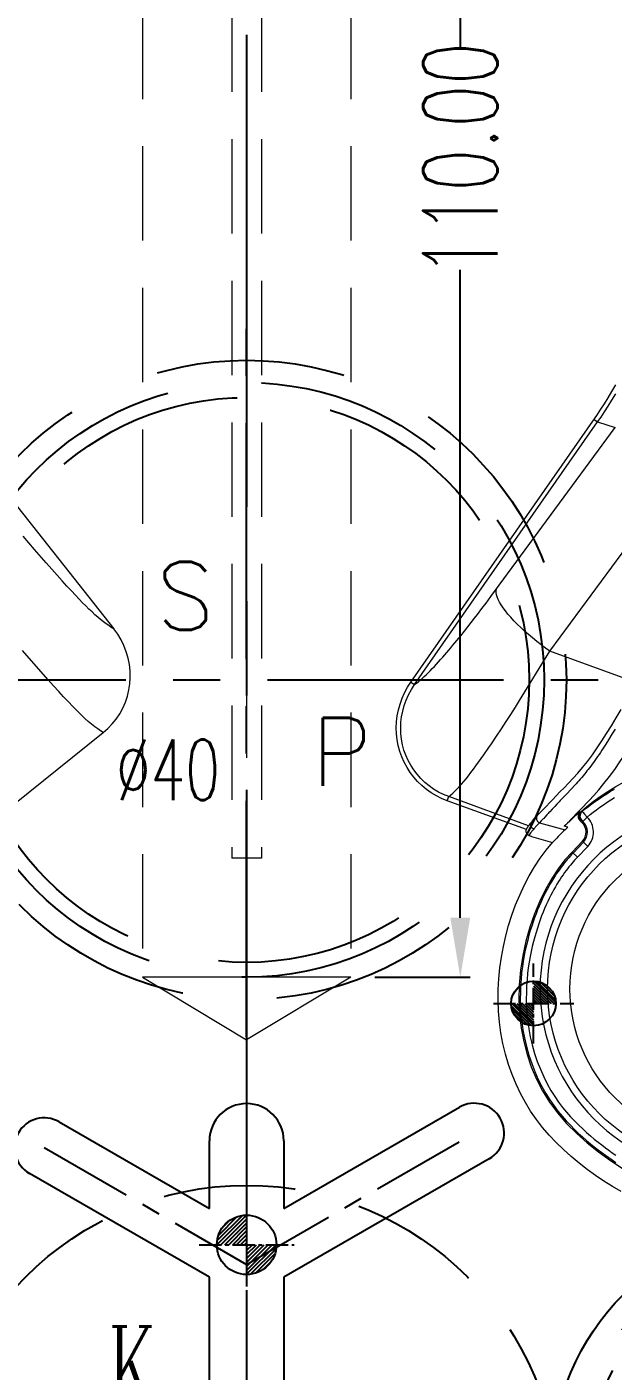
# Model space of a CAD drawing. Header units: inches. Extents: x 160917 to 162189, y -51061 to -50161.
# Drawn here: x 161531.7 to 161571.1, y -50403.7 to -50313.3 of the extents above; entities that cross this region are included whole.
import ezdxf

# ---------------------------------------------------------------- set-up
doc = ezdxf.new("R2010")
doc.units = ezdxf.units.IN
doc.header["$LTSCALE"] = 2
doc.header["$MEASUREMENT"] = 0
doc.header["$PDMODE"] = 3
doc.header["$PDSIZE"] = 0.3125
for name, pattern in [('CENTER', [50.8, 31.75, -6.35, 6.35, -6.35]), ('CENTER2', [1.125, 0.75, -0.125, 0.125, -0.125]), ('HIDDEN', [9.525, 6.35, -3.175])]:
    doc.linetypes.add(name, pattern=pattern)
doc.layers.get('0').update_dxf_attribs({"linetype": 'CONTINUOUS'})
doc.layers.get('Defpoints').update_dxf_attribs({"linetype": 'CONTINUOUS'})
for name, color, linetype, lineweight in [('dim', 3, 'CONTINUOUS', 15), ('PRODUCT', 1, 'CONTINUOUS', 15), ('WR', 122, 'HIDDEN', 18), ('截面', 191, 'CONTINUOUS', 15), ('枕位', 75, 'CONTINUOUS', 15)]:
    doc.layers.add(name, color=color, linetype=linetype, lineweight=lineweight)
for name, color, linetype in [('PIN', 4, 'CONTINUOUS'), ('Ru', 8, 'CONTINUOUS'), ('SP', 3, 'CONTINUOUS'), ('y-cut', 7, 'CONTINUOUS')]:
    doc.layers.add(name, color=color, linetype=linetype)
doc.styles.add('ROMANC', font='romanc', dxfattribs={"width": 0.6, "height": 1})
doc.styles.get("Standard").update_dxf_attribs({"font": 'txt.shx', "width": 0.67})
doc.dimstyles.new('2.00', dxfattribs={"dimtxt": 5, "dimasz": 4, "dimexe": 0.666, "dimexo": 0.626, "dimgap": 1, "dimtad": 0, "dimzin": 0, "dimdsep": 46, "dimtxsty": 'Standard', "dimcen": 0.09, "dimclrd": 3, "dimclre": 3, "dimclrt": 7, "dimazin": 0, "dimtfac": 1, "dimtofl": 0, "dimtmove": 0, "dimatfit": 0, "dimfxl": 0, "dimtolj": 1, "dimtzin": 0, "dimarcsym": 0})

# ---------------------------------------------------------------- blocks, each defined once
blk = doc.blocks.new('20160823.165622')
at = {"layer": '截面', "linetype": 'Continuous', "ltscale": 0.3}
h = blk.add_hatch(dxfattribs=at)
h.set_pattern_fill('ANSI31', color=256, scale=15, style=0)
h.set_pattern_definition([(45, (-3383.3948, 1002.8706), (-1.3258252, 1.3258252), [])])
h.paths.add_polyline_path([(-73.824, 61.266, 1), (-92.824, 61.266, 1)])
h.paths.add_polyline_path([(-22.197, 84.62, 0.373533), (-22.044, 83.982), (-17.561, 80.78), (-17.398, 80.674), (-17.228, 80.584), (-17.053, 80.509), (-16.871, 80.45), (-16.682, 80.406), (-16.492, 80.379), (-16.3, 80.369), (-16.106, 80.375), (-15.915, 80.399), (-15.727, 80.439), (-15.542, 80.495), (-15.363, 80.567), (-15.192, 80.655), (-15.028, 80.757), (-14.874, 80.873), (-14.732, 81.001), (-14.601, 81.141), (-14.481, 81.295), (-6.885, 91.928), (-6.779, 92.091), (-6.689, 92.26), (-6.615, 92.435), (-6.555, 92.618), (-6.511, 92.807), (-6.484, 92.997), (-6.474, 93.19), (-6.481, 93.384), (-6.504, 93.575), (-6.545, 93.764), (-6.602, 93.95), (-6.674, 94.128), (-6.761, 94.3), (-6.864, 94.465), (-6.98, 94.619), (-7.108, 94.761), (-7.249, 94.893), (-7.403, 95.013), (-12.093, 98.364, 0.382846), (-12.756, 98.29), (-13.983, 96.876), (-15.164, 95.437), (-16.3, 93.973), (-17.39, 92.485), (-18.435, 90.971), (-19.438, 89.428), (-20.4, 87.855), (-21.32, 86.252)])
h.paths.add_polyline_path([(-3.987, 77.836), (-3.979, 77.644), (-3.954, 77.453), (-3.912, 77.264), (-3.854, 77.08), (-3.78, 76.902), (-3.691, 76.73), (-3.588, 76.568), (-3.471, 76.416), (-3.34, 76.274), (-3.199, 76.144), (-3.048, 76.028), (-2.886, 75.925), (-2.714, 75.835), (2.724, 73.299, 0.401701), (3.379, 73.522), (4.215, 75.163), (5.025, 76.816), (5.808, 78.481), (6.564, 80.157), (7.293, 81.844), (7.996, 83.545), (8.673, 85.26), (9.324, 86.988), (9.949, 88.728, 0.385263), (9.688, 89.347), (4.684, 91.68), (4.503, 91.755), (4.32, 91.812), (4.133, 91.854), (3.942, 91.879), (3.748, 91.888), (3.555, 91.879), (3.363, 91.854), (3.173, 91.812), (2.989, 91.754), (2.811, 91.68), (2.638, 91.59), (2.476, 91.487), (2.323, 91.369), (2.18, 91.238), (2.051, 91.097), (1.935, 90.946), (1.832, 90.784), (1.742, 90.612), (-3.779, 78.772), (-3.854, 78.591), (-3.912, 78.408), (-3.953, 78.221), (-3.978, 78.03)])
h.paths.add_polyline_path([(-5.724, 139.049), (-5.562, 128.95), (-5.55, 128.785), (-5.523, 128.627), (-5.479, 128.473), (-5.418, 128.324), (-5.342, 128.179), (-5.252, 128.045), (-5.148, 127.921), (-5.031, 127.808), (-4.904, 127.708), (-4.767, 127.622), (-4.62, 127.551), (-4.469, 127.495), (-4.314, 127.456), (-4.155, 127.434), (-3.99, 127.427), (9.395, 127.642), (9.56, 127.653), (9.718, 127.681), (9.872, 127.725), (10.021, 127.785), (10.166, 127.862), (10.3, 127.951), (10.424, 128.055), (10.537, 128.173), (10.637, 128.3), (10.723, 128.437), (10.794, 128.583), (10.85, 128.735), (10.889, 128.89), (10.911, 129.049), (10.918, 129.214), (10.76, 139.065, 0.409527), (10.26, 139.557), (-5.224, 139.557, 0.418916)])
h.paths.add_polyline_path([(-93.609, 92.793), (-93.598, 92.6), (-93.571, 92.41), (-93.527, 92.221), (-93.467, 92.038), (-93.392, 91.862), (-93.302, 91.692), (-93.196, 91.529), (-87.589, 83.68), (-87.469, 83.527), (-87.339, 83.387), (-87.197, 83.26), (-87.043, 83.144), (-86.879, 83.041), (-86.707, 82.954), (-86.528, 82.882), (-86.342, 82.825), (-86.153, 82.785), (-85.961, 82.761), (-85.766, 82.755), (-85.573, 82.765), (-85.382, 82.792), (-85.193, 82.836), (-85.01, 82.896), (-84.834, 82.971), (-84.665, 83.061), (-84.501, 83.167), (-81.445, 85.35, 0.414214), (-81.213, 86.745), (-88.229, 96.567, 0.414214), (-89.624, 96.799), (-92.686, 94.612), (-92.838, 94.492), (-92.978, 94.362), (-93.105, 94.22), (-93.221, 94.067), (-93.323, 93.903), (-93.411, 93.732), (-93.482, 93.553), (-93.539, 93.367), (-93.579, 93.179), (-93.602, 92.987)])
h.paths.add_polyline_path([(-111.785, 86.571), (-107.088, 75.443, 0.425093), (-105.745, 74.926), (-102.029, 76.658), (-101.856, 76.748), (-101.694, 76.852), (-101.543, 76.968), (-101.401, 77.098), (-101.269, 77.241), (-101.151, 77.394), (-101.048, 77.557), (-100.958, 77.729), (-100.883, 77.908), (-100.825, 78.092), (-100.783, 78.282), (-100.758, 78.473), (-100.75, 78.666), (-100.758, 78.859), (-100.783, 79.05), (-100.825, 79.235), (-100.882, 79.418), (-100.956, 79.597), (-105.034, 88.343), (-105.124, 88.515), (-105.227, 88.677), (-105.343, 88.829), (-105.473, 88.97), (-105.616, 89.102), (-105.769, 89.219), (-105.931, 89.323), (-106.103, 89.412), (-106.281, 89.486), (-106.465, 89.544), (-106.654, 89.586), (-106.845, 89.611), (-107.037, 89.62), (-107.231, 89.611), (-107.421, 89.586), (-107.607, 89.545), (-107.789, 89.487), (-107.969, 89.413), (-111.286, 87.866, 0.403417)])
h.paths.add_polyline_path([(6.029, 102.701), (6.04, 102.519), (6.066, 102.34), (6.108, 102.163), (6.164, 101.988), (6.233, 101.819), (6.317, 101.657), (6.414, 101.501), (6.524, 101.355), (6.645, 101.218), (6.777, 101.091), (6.919, 100.976), (7.07, 100.873), (7.229, 100.783), (7.395, 100.706), (7.565, 100.644), (7.74, 100.596), (7.921, 100.561), (12.733, 99.863, 0.404229), (13.297, 100.269), (13.602, 102.074), (13.869, 103.881), (14.097, 105.692), (14.286, 107.505), (14.436, 109.321), (14.547, 111.142), (14.62, 112.97), (14.653, 114.804), (14.648, 116.644, 0.410269), (14.148, 117.137), (8.99, 117.137), (8.803, 117.129), (8.62, 117.106), (8.441, 117.068), (8.264, 117.014), (8.091, 116.945), (7.925, 116.863), (7.767, 116.767), (7.616, 116.658), (7.476, 116.537), (7.347, 116.404), (7.228, 116.261), (7.122, 116.109), (7.03, 115.948), (6.951, 115.78), (6.887, 115.606), (6.838, 115.43), (6.803, 115.248), (6.784, 115.062), (6.032, 102.885)])
h.paths.add_polyline_path([(-9.989, 114.513), (-9.984, 112.88), (-9.966, 111.248), (-9.933, 109.616), (-9.886, 107.984), (-9.826, 106.353), (-9.751, 104.722), (-9.663, 103.091, 0.356031), (-9.235, 102.625), (-4.838, 101.987), (-4.633, 101.967), (-4.431, 101.966), (-4.231, 101.983), (-4.032, 102.018), (-3.835, 102.073), (-3.646, 102.144), (-3.464, 102.233), (-3.289, 102.339), (-3.126, 102.459), (-2.975, 102.594), (-2.835, 102.744), (-2.711, 102.904), (-2.603, 103.075), (-2.509, 103.256), (-2.434, 103.444), (-2.376, 103.636), (-2.336, 103.834), (-2.313, 104.038), (-1.58, 115.926), (-1.577, 116.128), (-1.592, 116.327), (-1.625, 116.522), (-1.675, 116.716), (-1.743, 116.905), (-1.828, 117.086), (-1.929, 117.259), (-2.046, 117.424), (-2.176, 117.576), (-2.32, 117.715), (-2.477, 117.842), (-2.643, 117.954), (-2.819, 118.049), (-3.004, 118.129), (-3.194, 118.191), (-3.387, 118.236), (-3.584, 118.263), (-3.787, 118.273), (-9.457, 118.273, 0.408821), (-9.957, 117.782), (-9.98, 116.147)])
h.paths.add_polyline_path([(-117.289, 114.429), (-117.278, 113.089), (-117.245, 111.75), (-117.188, 110.413), (-117.108, 109.078), (-117.005, 107.746), (-116.879, 106.413), (-116.73, 105.082), (-116.557, 103.75), (-116.36, 102.42, 0.411006), (-115.229, 101.585), (-112.19, 102.026), (-112.009, 102.06), (-111.833, 102.108), (-111.663, 102.171), (-111.498, 102.247), (-111.338, 102.338), (-111.187, 102.441), (-111.045, 102.556), (-110.912, 102.683), (-110.791, 102.82), (-110.682, 102.967), (-110.585, 103.122), (-110.501, 103.285), (-110.431, 103.453), (-110.375, 103.628), (-110.334, 103.806), (-110.308, 103.984), (-110.297, 104.166), (-110.3, 104.35), (-110.855, 113.353), (-110.875, 113.54), (-110.91, 113.721), (-110.959, 113.898), (-111.023, 114.071), (-111.102, 114.24), (-111.194, 114.4), (-111.3, 114.552), (-111.418, 114.696), (-111.548, 114.828), (-111.688, 114.949), (-111.839, 115.059), (-111.997, 115.155), (-112.162, 115.237), (-112.335, 115.306), (-112.512, 115.359), (-112.691, 115.397), (-112.874, 115.42), (-113.061, 115.428), (-116.289, 115.428, 0.41394)])
h.paths.add_polyline_path([(-99.071, 114.42), (-99.068, 114.217), (-98.561, 105.996), (-98.539, 105.794), (-98.5, 105.598), (-98.443, 105.408), (-98.369, 105.222), (-98.277, 105.042), (-98.171, 104.872), (-98.049, 104.712), (-97.911, 104.563), (-97.762, 104.428), (-97.601, 104.307), (-97.429, 104.2), (-97.249, 104.11), (-97.061, 104.038), (-96.867, 103.982), (-96.67, 103.944), (-96.472, 103.924), (-96.272, 103.923), (-96.07, 103.939), (-93.042, 104.307, 0.379232), (-92.163, 105.3), (-92.163, 115.564, 0.414214), (-93.163, 116.564), (-96.863, 116.564), (-97.065, 116.555), (-97.262, 116.528), (-97.455, 116.483), (-97.644, 116.421), (-97.829, 116.341), (-98.005, 116.246), (-98.172, 116.134), (-98.329, 116.007), (-98.473, 115.868), (-98.603, 115.716), (-98.72, 115.551), (-98.821, 115.378), (-98.905, 115.196), (-98.974, 115.007), (-99.024, 114.813), (-99.057, 114.618)])
blk = doc.blocks.new('20160825.182511')
at = {"color": 8, "linetype": 'HIDDEN'}
blk.add_circle((0, 0), 16.5, dxfattribs=at)
at = {"layer": 'SP', "linetype": 'CENTER', "ltscale": 0.25}
for p, q in [((0, -19), (0, 19)), ((-19, 0), (19, 0))]:
    blk.add_line(p, q, dxfattribs=at)
at = {"layer": 'SP', "linetype": 'HIDDEN'}
for radius in [15, 14]:
    blk.add_circle((0, 0), radius, dxfattribs=at)
at = {"layer": 'dim', "insert": (-5.368, -4.84), "char_height": 3.2506, "attachment_point": 5}
blk.add_mtext('Ø30', dxfattribs=at)
at = {"layer": 'SP'}
for s, p in [('S', (-4.865, 2.687)), ('P', (3.467, -5.699))]:
    blk.add_text(s, height=3.665, dxfattribs=at).set_placement(p)
blk = doc.blocks.new('20151030.171830')
at = {"color": 8, "linetype": 'HIDDEN'}
blk.add_circle((0, 0), 21.5, dxfattribs=at)
at = {"layer": 'SP', "linetype": 'CENTER', "ltscale": 0.25}
for p, q in [((0, -24), (0, 24)), ((-24, 0), (24, 0))]:
    blk.add_line(p, q, dxfattribs=at)
at = {"layer": 'SP', "linetype": 'HIDDEN'}
for radius in [20, 19]:
    blk.add_circle((0, 0), radius, dxfattribs=at)
at = {"layer": 'dim', "insert": (-5.289, -6.05), "char_height": 4.0633, "attachment_point": 5}
blk.add_mtext('Ø40', dxfattribs=at)
at = {"layer": 'SP'}
for s, p in [('S', (-6.081, 3.359)), ('P', (4.334, -7.124))]:
    blk.add_text(s, height=4.582, dxfattribs=at).set_placement(p)
blk = doc.blocks.new('*D37213')
at = {"layer": 'Defpoints', "color": 0}
for p in [(161555.428, -50267.211), (161560.793, -50267.211), (161554.428, -50377.211)]:
    blk.add_point(p, dxfattribs=at)
at = {"layer": 'dim', "color": 3, "linetype": 'ByBlock', "lineweight": -2}
for p, q in [((161556.054, -50267.211), (161561.459, -50267.211)), ((161560.793, -50271.211), (161560.793, -50314.79)), ((161560.793, -50373.211), (161560.793, -50329.632)), ((161555.054, -50377.211), (161561.459, -50377.211))]:
    blk.add_line(p, q, dxfattribs=at)
at = {"layer": 'dim', "color": 3, "linetype": 'ByBlock'}
for points in [[(161561.46, -50271.211), (161560.127, -50271.211), (161560.793, -50267.211)], [(161560.127, -50373.211), (161561.46, -50373.211), (161560.793, -50377.211)]]:
    blk.add_solid(points, dxfattribs=at)
at = {"layer": 'dim', "color": 7, "linetype": 'ByBlock', "insert": (161560.793, -50322.211), "char_height": 5, "attachment_point": 5, "rotation": 90}
blk.add_mtext('\\A1;110.00', dxfattribs=at)

msp = doc.modelspace()

# ---------------------------------------------------------------- hatches: boundary and pattern name
at = {"layer": 'PIN', "linetype": 'Continuous'}
h = msp.add_hatch(dxfattribs=at)
h.set_pattern_fill('ANSI31', color=3, angle=90, style=0)
h.set_pattern_definition([(135, (161770.99879, -50393.21567), (-0.08838835, -0.08838835), [])])
h.paths.add_polyline_path([(161565.717, -50378.976), (161564.217, -50378.976, 0.414214), (161565.717, -50380.476)])
h.paths.add_polyline_path([(161565.717, -50377.476), (161565.717, -50378.976), (161567.217, -50378.976, 0.414214)])
h = msp.add_hatch(dxfattribs=at)
h.set_pattern_fill('ANSI31', color=153, scale=1.5, angle=270, style=0)
h.set_pattern_definition([(225, (161751.71027, -50380.97148), (-0.13258252, 0.13258252), [])])
h.paths.add_polyline_path([(161546.428, -50395.211), (161544.428, -50395.211, -0.414214), (161546.428, -50393.211)])
h.paths.add_polyline_path([(161546.428, -50397.211), (161546.428, -50395.211), (161548.428, -50395.211, -0.414214)])

# ---------------------------------------------------------------- linework, layer by layer
at = {"linetype": 'CENTER', "ltscale": 0.5}
msp.add_line((161546.428, -50212.211), (161546.428, -50612.211), dxfattribs=at)
at = {"color": 8, "linetype": 'HIDDEN', "ltscale": 0.7}
msp.add_circle((161546.428, -50412.211), 21, dxfattribs=at)
at = {"layer": 'PIN', "color": 3, "linetype": 'CENTER2'}
for p, q in [((161565.717, -50381.676), (161565.717, -50376.276)), ((161563.017, -50378.976), (161568.417, -50378.976))]:
    msp.add_line(p, q, dxfattribs=at)
at = {"layer": 'PIN', "color": 153, "linetype": 'CENTER2'}
for p, q in [((161546.428, -50392.011), (161546.428, -50398.411)), ((161543.228, -50395.211), (161549.628, -50395.211))]:
    msp.add_line(p, q, dxfattribs=at)
at = {"layer": 'PIN', "color": 3, "linetype": 'Continuous'}
msp.add_circle((161565.717, -50378.976), 1.5, dxfattribs=at)
at = {"layer": 'PIN', "color": 153, "linetype": 'Continuous'}
msp.add_circle((161546.428, -50395.211), 2, dxfattribs=at)
at = {"layer": 'PRODUCT', "linetype": 'ByBlock'}
for p, q in [((161570.755, -50361.248), (161570.582, -50361.522)), ((161570.994, -50360.864), (161570.755, -50361.248)), ((161571.208, -50360.517), (161570.994, -50360.864)), ((161567.006, -50365.256), (161567.497, -50364.74)), ((161567.994, -50364.829), (161567.802, -50365.031)), ((161568.187, -50364.623), (161567.994, -50364.829)), ((161568.576, -50364.203), (161568.187, -50364.623)), ((161566.392, -50365.902), (161566.58, -50365.699)), ((161566.58, -50365.699), (161566.784, -50365.483)), ((161566.784, -50365.483), (161567.006, -50365.256)), ((161567.092, -50365.783), (161566.975, -50365.906)), ((161567.153, -50365.716), (161567.092, -50365.783)), ((161567.286, -50365.573), (161567.153, -50365.716)), ((161567.802, -50365.031), (161567.52, -50365.323)), ((161565.618, -50366.731), (161565.651, -50366.691)), ((161565.651, -50366.691), (161565.771, -50366.553)), ((161565.771, -50366.553), (161565.906, -50366.409)), ((161565.906, -50366.409), (161566.218, -50366.087)), ((161566.241, -50366.694), (161566.125, -50366.814)), ((161566.218, -50366.087), (161566.392, -50365.902)), ((161566.299, -50366.633), (161566.241, -50366.694)), ((161566.364, -50366.564), (161566.299, -50366.633)), ((161566.611, -50366.293), (161566.479, -50366.439)), ((161568.484, -50366.407), (161568.245, -50366.624)), ((161568.838, -50366.671), (161568.973, -50366.8)), ((161568.937, -50366.664), (161568.963, -50366.659)), ((161568.965, -50366.063), (161568.986, -50366.058)), ((161568.973, -50366.8), (161569.041, -50366.729)), ((161569.014, -50366.088), (161569.058, -50366.138)), ((161569.058, -50366.138), (161569.155, -50366.249)), ((161569.317, -50366.436), (161569.06, -50366.708)), ((161569.155, -50366.249), (161569.317, -50366.436)), ((161565.229, -50367.31), (161565.239, -50367.278)), ((161565.364, -50367.053), (161565.372, -50367.041)), ((161565.37, -50367.614), (161565.416, -50367.633)), ((161565.372, -50367.041), (161565.379, -50367.031)), ((161565.388, -50367.02), (161565.44, -50366.953)), ((161565.522, -50367.501), (161565.416, -50367.633)), ((161565.578, -50367.117), (161565.611, -50367.156)), ((161565.693, -50367.216), (161565.74, -50367.235)), ((161565.778, -50367.189), (161565.74, -50367.235)), ((161565.987, -50366.957), (161565.943, -50367.004)), ((161566.078, -50366.795), (161566.125, -50366.814)), ((161566.125, -50366.814), (161567.84, -50367.296)), ((161567.9, -50366.949), (161567.788, -50367.058)), ((161568.033, -50367.127), (161567.788, -50367.058)), ((161567.84, -50367.296), (161567.88, -50367.261)), ((161567.88, -50367.261), (161567.922, -50367.224)), ((161567.922, -50367.224), (161567.965, -50367.186)), ((161567.965, -50367.186), (161568.01, -50367.147)), ((161568.01, -50367.147), (161568.033, -50367.127)), ((161565.59, -50367.746), (161565.593, -50367.737)), ((161565.59, -50367.746), (161567.003, -50368.144)), ((161569.001, -50368.062), (161568.306, -50368.788)), ((161569.072, -50368.131), (161568.377, -50368.857)), ((161569.362, -50368.409), (161568.667, -50369.135)), ((161569.001, -50368.062), (161569.362, -50368.409)), ((161568.667, -50369.135), (161568.306, -50368.788))]:
    msp.add_line(p, q, dxfattribs=at)
for points in [[(161568.694, -50363.48), (161569.02, -50363.101), (161569.353, -50362.688), (161569.683, -50362.243), (161570.005, -50361.777), (161570.32, -50361.3), (161570.634, -50360.805), (161570.952, -50360.291), (161571.279, -50359.756), (161571.61, -50359.203)], [(161570.582, -50361.522), (161570.401, -50361.804), (161570.308, -50361.945), (161570.215, -50362.086), (161570.121, -50362.227), (161570.027, -50362.364), (161569.934, -50362.5), (161569.841, -50362.632), (161569.75, -50362.761), (161569.66, -50362.884), (161569.572, -50363.003), (161569.484, -50363.118), (161569.398, -50363.229), (161569.313, -50363.337), (161569.226, -50363.445), (161569.137, -50363.555), (161569.047, -50363.664), (161568.955, -50363.773), (161568.862, -50363.882)], [(161568.898, -50366.076), (161569.303, -50365.735), (161569.739, -50365.389), (161570.207, -50365.044), (161570.707, -50364.706), (161571.244, -50364.377), (161571.821, -50364.058), (161572.444, -50363.749), (161573.105, -50363.449), (161573.788, -50363.162), (161574.498, -50362.888), (161575.234, -50362.632), (161575.971, -50362.41), (161576.7, -50362.226), (161577.427, -50362.079), (161578.152, -50361.977)], [(161569.452, -50365.319), (161569.771, -50364.98), (161570.104, -50364.605), (161570.455, -50364.181), (161570.821, -50363.716), (161571.181, -50363.229), (161571.53, -50362.728), (161571.872, -50362.21), (161572.372, -50361.411)], [(161568.064, -50364.156), (161568.372, -50363.829), (161568.694, -50363.48)], [(161568.862, -50363.882), (161568.768, -50363.99), (161568.672, -50364.097), (161568.576, -50364.203)], [(161567.497, -50364.74), (161567.772, -50364.46), (161568.064, -50364.156)], [(161568.986, -50366.058), (161569.194, -50365.89), (161569.411, -50365.72), (161569.638, -50365.549), (161569.876, -50365.375), (161570.125, -50365.201), (161570.378, -50365.031), (161570.636, -50364.865), (161570.9, -50364.704), (161571.167, -50364.551)], [(161567.52, -50365.323), (161567.437, -50365.411), (161567.286, -50365.573)], [(161567.869, -50366.971), (161568.379, -50366.434), (161568.617, -50366.187), (161568.875, -50365.922), (161569.452, -50365.319)], [(161569.317, -50366.436), (161569.518, -50366.273), (161569.728, -50366.109), (161569.948, -50365.944), (161570.179, -50365.776), (161570.419, -50365.608), (161570.664, -50365.444), (161570.913, -50365.285), (161571.167, -50365.131)], [(161565.555, -50366.809), (161565.586, -50366.77), (161565.618, -50366.731)], [(161565.987, -50366.324), (161565.956, -50366.363), (161565.932, -50366.406), (161565.917, -50366.453), (161565.909, -50366.502), (161565.911, -50366.552), (161565.92, -50366.602), (161565.938, -50366.65), (161565.964, -50366.694), (161565.996, -50366.734), (161566.035, -50366.767), (161566.078, -50366.795)], [(161566.479, -50366.439), (161566.401, -50366.525), (161566.364, -50366.564)], [(161566.975, -50365.906), (161566.81, -50366.079), (161566.758, -50366.134), (161566.707, -50366.188), (161566.611, -50366.293)], [(161568.245, -50366.624), (161568.129, -50366.732), (161568.013, -50366.841), (161567.9, -50366.949)], [(161568.85, -50366.079), (161568.727, -50366.189), (161568.484, -50366.407)], [(161568.85, -50366.079), (161568.81, -50366.12), (161568.778, -50366.164), (161568.751, -50366.211), (161568.732, -50366.263), (161568.719, -50366.318), (161568.714, -50366.373), (161568.717, -50366.428), (161568.727, -50366.483), (161568.745, -50366.536), (161568.769, -50366.584), (161568.8, -50366.629), (161568.838, -50366.671)], [(161568.898, -50366.076), (161568.846, -50366.13), (161568.806, -50366.192), (161568.777, -50366.26), (161568.761, -50366.333), (161568.759, -50366.407), (161568.771, -50366.481), (161568.796, -50366.551), (161568.833, -50366.615), (161568.882, -50366.671)], [(161568.838, -50366.671), (161568.845, -50366.671), (161568.853, -50366.672), (161568.86, -50366.672), (161568.867, -50366.672), (161568.875, -50366.672), (161568.882, -50366.671)], [(161568.986, -50366.058), (161568.932, -50366.111), (161568.89, -50366.173), (161568.86, -50366.242), (161568.843, -50366.316), (161568.84, -50366.391), (161568.851, -50366.465), (161568.876, -50366.537), (161568.914, -50366.602), (161568.963, -50366.659)], [(161568.85, -50366.079), (161568.858, -50366.079), (161568.866, -50366.079), (161568.874, -50366.079), (161568.882, -50366.078), (161568.89, -50366.077), (161568.898, -50366.076)], [(161568.882, -50366.671), (161568.889, -50366.671), (161568.896, -50366.67), (161568.903, -50366.669), (161568.91, -50366.668), (161568.917, -50366.667), (161568.924, -50366.666), (161568.93, -50366.665)], [(161568.898, -50366.076), (161568.906, -50366.075), (161568.914, -50366.074), (161568.921, -50366.072), (161568.929, -50366.071), (161568.936, -50366.069), (161568.943, -50366.068), (161568.95, -50366.066), (161568.957, -50366.065)], [(161568.963, -50366.659), (161568.964, -50366.659), (161568.967, -50366.661), (161568.97, -50366.664), (161568.975, -50366.668), (161568.981, -50366.673), (161568.988, -50366.679), (161568.996, -50366.686), (161569.004, -50366.694), (161569.013, -50366.702), (161569.022, -50366.711), (161569.032, -50366.72), (161569.041, -50366.729)], [(161568.986, -50366.058), (161568.99, -50366.062), (161568.999, -50366.072), (161569.014, -50366.088)], [(161569.06, -50366.708), (161569.047, -50366.723), (161569.041, -50366.729)], [(161565.222, -50367.409), (161565.221, -50367.375), (161565.223, -50367.343), (161565.229, -50367.31)], [(161565.471, -50367.705), (161565.434, -50367.688), (161565.399, -50367.668), (161565.367, -50367.647), (161565.337, -50367.623), (161565.31, -50367.597), (161565.286, -50367.569), (161565.266, -50367.539), (161565.25, -50367.508), (161565.237, -50367.476), (161565.228, -50367.443), (161565.222, -50367.409)], [(161565.239, -50367.278), (161565.246, -50367.262), (161565.253, -50367.245), (161565.261, -50367.229), (161565.269, -50367.214), (161565.278, -50367.199), (161565.287, -50367.185)], [(161565.287, -50367.185), (161565.301, -50367.162), (161565.314, -50367.141), (161565.326, -50367.12), (161565.337, -50367.101), (161565.346, -50367.083), (161565.355, -50367.067), (161565.364, -50367.053)], [(161565.379, -50367.031), (161565.381, -50367.029), (161565.383, -50367.027), (161565.384, -50367.025), (161565.386, -50367.023), (161565.387, -50367.021), (161565.388, -50367.02)], [(161565.44, -50366.953), (161565.496, -50366.882), (161565.525, -50366.846), (161565.555, -50366.809)], [(161565.529, -50366.879), (161565.522, -50366.928), (161565.524, -50366.978), (161565.534, -50367.027), (161565.553, -50367.074), (161565.578, -50367.117)], [(161565.74, -50367.235), (161565.685, -50367.302), (161565.522, -50367.501)], [(161565.611, -50367.156), (161565.65, -50367.189), (161565.693, -50367.216)], [(161565.943, -50367.004), (161565.9, -50367.05), (161565.858, -50367.097), (161565.818, -50367.143), (161565.778, -50367.189)], [(161566.125, -50366.814), (161566.078, -50366.862), (161566.032, -50366.909), (161565.987, -50366.957)], [(161567.84, -50367.296), (161567.743, -50367.385), (161567.647, -50367.476), (161567.552, -50367.567), (161567.459, -50367.659), (161567.367, -50367.752), (161567.276, -50367.847), (161567.186, -50367.942), (161567.098, -50368.038), (161567.011, -50368.135)], [(161564.788, -50371.681), (161565.092, -50371.029), (161565.424, -50370.395), (161565.782, -50369.788), (161566.164, -50369.212), (161566.571, -50368.664), (161567.003, -50368.144)], [(161565.59, -50367.746), (161565.549, -50367.734), (161565.509, -50367.721), (161565.471, -50367.705)], [(161567.004, -50368.144), (161567.004, -50368.144), (161567.004, -50368.143), (161567.004, -50368.143), (161567.005, -50368.142)], [(161567.005, -50368.141), (161567.006, -50368.14), (161567.008, -50368.139)], [(161568.306, -50368.788), (161567.827, -50369.317), (161567.371, -50369.91), (161566.939, -50370.57), (161566.523, -50371.301), (161566.131, -50372.097), (161565.78, -50372.941), (161565.472, -50373.835), (161565.205, -50374.775), (161564.995, -50375.738), (161564.847, -50376.728), (161564.757, -50377.74), (161564.732, -50378.731), (161564.777, -50379.691), (161564.887, -50380.63), (161565.056, -50381.538), (161565.283, -50382.407), (161565.57, -50383.245), (161565.918, -50384.056), (161566.328, -50384.845), (161566.798, -50385.608), (161567.334, -50386.342), (161567.944, -50387.046), (161568.619, -50387.72), (161569.333, -50388.358), (161570.089, -50388.965), (161570.883, -50389.537), (161571.685, -50390.054)], [(161568.377, -50368.857), (161568.28, -50368.96), (161568.182, -50369.067), (161568.083, -50369.178), (161567.984, -50369.293), (161567.885, -50369.412), (161567.784, -50369.536), (161567.683, -50369.666), (161567.581, -50369.801), (161567.477, -50369.941), (161567.373, -50370.088), (161567.269, -50370.24), (161567.163, -50370.4), (161567.057, -50370.566), (161566.951, -50370.74), (161566.844, -50370.921), (161566.736, -50371.11), (161566.628, -50371.307), (161566.521, -50371.513), (161566.413, -50371.728), (161566.306, -50371.951), (161566.2, -50372.183), (161566.094, -50372.425), (161565.99, -50372.676), (161565.888, -50372.937), (161565.787, -50373.207), (161565.689, -50373.487), (161565.593, -50373.776), (161565.5, -50374.076), (161565.41, -50374.386), (161565.324, -50374.708), (161565.242, -50375.043), (161565.165, -50375.389), (161565.094, -50375.75), (161565.028, -50376.125), (161564.97, -50376.514), (161564.92, -50376.918), (161564.88, -50377.338), (161564.851, -50377.773), (161564.833, -50378.225), (161564.83, -50378.693), (161564.843, -50379.177), (161564.874, -50379.679), (161564.926, -50380.202), (161565.002, -50380.74), (161565.104, -50381.293), (161565.238, -50381.868), (161565.403, -50382.453), (161565.594, -50383.019), (161565.806, -50383.561), (161566.039, -50384.081), (161566.287, -50384.571), (161566.543, -50385.025), (161566.808, -50385.448), (161567.081, -50385.844), (161567.358, -50386.212), (161567.637, -50386.555), (161567.918, -50386.874), (161568.197, -50387.172), (161568.474, -50387.45), (161568.748, -50387.711), (161569.019, -50387.957), (161569.285, -50388.188), (161569.547, -50388.407), (161569.806, -50388.615), (161570.059, -50388.812), (161570.307, -50389), (161570.547, -50389.175), (161570.78, -50389.341), (161571.015, -50389.504), (161571.255, -50389.664)], [(161568.667, -50369.135), (161568.574, -50369.233), (161568.48, -50369.335), (161568.386, -50369.442), (161568.291, -50369.553), (161568.195, -50369.667), (161568.098, -50369.787), (161568.001, -50369.911), (161567.902, -50370.041), (161567.803, -50370.176), (161567.703, -50370.318), (161567.602, -50370.465), (161567.5, -50370.619), (161567.398, -50370.78), (161567.295, -50370.947), (161567.191, -50371.123), (161567.087, -50371.306), (161566.983, -50371.497), (161566.878, -50371.696), (161566.774, -50371.904), (161566.67, -50372.121), (161566.567, -50372.347), (161566.464, -50372.582), (161566.363, -50372.827), (161566.263, -50373.081), (161566.165, -50373.344), (161566.069, -50373.616), (161565.975, -50373.899), (161565.885, -50374.191), (161565.797, -50374.494), (161565.713, -50374.808), (161565.634, -50375.134), (161565.558, -50375.472), (161565.489, -50375.824), (161565.425, -50376.189), (161565.368, -50376.568), (161565.32, -50376.962), (161565.281, -50377.371), (161565.251, -50377.794), (161565.235, -50378.233), (161565.232, -50378.689), (161565.243, -50379.159), (161565.275, -50379.647), (161565.326, -50380.153), (161565.398, -50380.676), (161565.498, -50381.211), (161565.63, -50381.766), (161565.79, -50382.333), (161565.971, -50382.881), (161566.176, -50383.404), (161566.403, -50383.907), (161566.64, -50384.38), (161566.887, -50384.819), (161567.144, -50385.227), (161567.406, -50385.609), (161567.673, -50385.965), (161567.944, -50386.294), (161568.215, -50386.604), (161568.485, -50386.893), (161568.755, -50387.162), (161569.022, -50387.417), (161569.285, -50387.657), (161569.545, -50387.882), (161569.802, -50388.096), (161570.055, -50388.301), (161570.304, -50388.494), (161570.547, -50388.677), (161570.781, -50388.85), (161571.01, -50389.012), (161571.241, -50389.171)], [(161571.611, -50391.627), (161571.028, -50391.288), (161570.45, -50390.923), (161569.882, -50390.537), (161569.326, -50390.134), (161568.78, -50389.711), (161568.251, -50389.269), (161567.737, -50388.809), (161567.241, -50388.331), (161566.77, -50387.833), (161566.328, -50387.314), (161565.911, -50386.774), (161565.525, -50386.213), (161565.168, -50385.629), (161564.84, -50385.023), (161564.543, -50384.395), (161564.274, -50383.744), (161564.034, -50383.071), (161563.829, -50382.382), (161563.66, -50381.675), (161563.524, -50380.951), (161563.425, -50380.224), (161563.363, -50379.496), (161563.337, -50378.764), (161563.344, -50378.035), (161563.383, -50377.308), (161563.455, -50376.583), (161563.557, -50375.863), (161563.69, -50375.146), (161563.853, -50374.433), (161564.044, -50373.73), (161564.264, -50373.035), (161564.512, -50372.349), (161564.788, -50371.681)]]:
    msp.add_lwpolyline(points, dxfattribs=at)
for radius in [11.859, 10.351]:
    msp.add_circle((161578.519, -50377.999), radius, dxfattribs=at)
for centre, radius, start, end in [((161578.519, -50377.999), 12.361, 90, 270), ((161568.356, -50367.445), 0.991, 316.24792, 46.24792), ((161568.356, -50367.445), 1.393, 316.24792, 46.39112), ((161568.356, -50367.445), 0.893, 316.24792, 46.24792)]:
    msp.add_arc(centre, radius, start, end, dxfattribs=at)
at = {"layer": 'Ru', "ltscale": 0.5}
for p, q in [((161548.928, -50392.774), (161560.738, -50385.956)), ((161533.82, -50386.938), (161543.928, -50392.774)), ((161543.928, -50392.774), (161543.928, -50388.211)), ((161548.928, -50388.211), (161548.928, -50392.774)), ((161562.738, -50389.42), (161548.928, -50397.393)), ((161543.928, -50397.393), (161531.82, -50390.402)), ((161543.928, -50423.2), (161543.928, -50397.393)), ((161548.928, -50397.393), (161548.928, -50423.2))]:
    msp.add_line(p, q, dxfattribs=at)
at = {"layer": 'Ru', "linetype": 'CENTER', "ltscale": 0.1}
for p, q in [((161546.428, -50396.527), (161561.738, -50387.688)), ((161546.428, -50388.211), (161546.428, -50431.211)), ((161532.82, -50388.67), (161546.428, -50396.527))]:
    msp.add_line(p, q, dxfattribs=at)
at = {"layer": 'Ru', "ltscale": 0.5}
for centre, radius, start, end in [((161546.428, -50388.211), 2.5, 0, 180), ((161561.738, -50387.688), 2, 300, 120), ((161532.82, -50388.67), 2, 60, 240)]:
    msp.add_arc(centre, radius, start, end, dxfattribs=at)
at = {"layer": 'WR', "linetype": 'CENTER', "ltscale": 0.5}
msp.add_line((161546.428, -50267.211), (161546.428, -50381.417), dxfattribs=at)
at = {"layer": 'WR', "linetype": 'HIDDEN', "ltscale": 0.5}
for p, q in [((161545.428, -50273.211), (161545.428, -50369.211)), ((161547.428, -50273.211), (161547.428, -50369.211)), ((161539.428, -50283.211), (161539.428, -50377.211)), ((161553.428, -50283.211), (161553.428, -50377.211))]:
    msp.add_line(p, q, dxfattribs=at)
at = {"layer": 'WR', "linetype": 'ByBlock'}
for p, q in [((161547.428, -50369.211), (161545.428, -50369.211)), ((161553.428, -50377.211), (161539.428, -50377.211)), ((161539.428, -50377.211), (161546.428, -50381.417)), ((161553.428, -50377.211), (161546.428, -50381.417))]:
    msp.add_line(p, q, dxfattribs=at)
at = {"layer": '枕位', "linetype": 'ByBlock', "ltscale": 0.3}
for p, q in [((161523.102, -50335.535), (161537.498, -50353.78)), ((161557.478, -50357.353), (161570.011, -50339.36)), ((161557.723, -50357.524), (161570.029, -50339.858)), ((161562.856, -50351.603), (161571.208, -50340.228)), ((161569.784, -50339.687), (161570.029, -50339.858)), ((161570.029, -50339.858), (161571.208, -50340.228)), ((161566.823, -50355.286), (161574.811, -50344.405)), ((161532.173, -50348.437), (161531.403, -50347.534)), ((161532.956, -50349.342), (161532.173, -50348.437)), ((161562.249, -50352.414), (161562.523, -50352.05)), ((161562.523, -50352.05), (161562.856, -50351.603)), ((161561.534, -50353.346), (161561.749, -50353.068)), ((161561.749, -50353.068), (161561.955, -50352.8)), ((161561.955, -50352.8), (161562.249, -50352.414)), ((161560.824, -50354.242), (161561.071, -50353.934)), ((161561.071, -50353.934), (161561.307, -50353.635)), ((161561.307, -50353.635), (161561.534, -50353.346)), ((161560.567, -50354.558), (161560.824, -50354.242)), ((161532.275, -50356.291), (161531.354, -50355.236)), ((161564.784, -50358.593), (161566.823, -50355.286)), ((161572.662, -50357.411), (161566.823, -50355.286)), ((161533.085, -50357.204), (161532.275, -50356.291)), ((161557.478, -50357.353), (161557.723, -50357.524)), ((161564.495, -50359.054), (161564.784, -50358.593)), ((161563.883, -50360.01), (161564.194, -50359.527)), ((161564.194, -50359.527), (161564.495, -50359.054)), ((161563.561, -50360.502), (161563.883, -50360.01)), ((161528.083, -50367.748), (161536.785, -50360.751)), ((161563.229, -50361.002), (161563.561, -50360.502)), ((161559.913, -50365.34), (161560.014, -50365.063)), ((161565.239, -50367.278), (161559.913, -50365.34)), ((161565.388, -50367.02), (161560.014, -50365.063))]:
    msp.add_line(p, q, dxfattribs=at)
for points in [[(161570.011, -50339.36), (161570.244, -50339.009), (161570.485, -50338.633), (161570.735, -50338.232), (161570.992, -50337.806), (161571.25, -50337.359)], [(161570.029, -50339.858), (161570.257, -50339.527), (161570.493, -50339.172), (161570.738, -50338.793), (161570.99, -50338.388), (161571.249, -50337.957)], [(161537.501, -50353.784), (161537.331, -50353.677), (161537.156, -50353.56), (161536.979, -50353.433), (161536.798, -50353.297), (161536.613, -50353.15), (161536.424, -50352.992), (161536.232, -50352.823), (161536.035, -50352.642), (161535.83, -50352.447), (161535.619, -50352.239), (161535.4, -50352.018), (161535.164, -50351.774), (161534.912, -50351.509), (161534.643, -50351.221), (161534.351, -50350.905), (161534.032, -50350.554), (161533.69, -50350.174), (161533.333, -50349.771), (161532.956, -50349.342)], [(161566.823, -50355.286), (161566.522, -50355.07), (161566.225, -50354.848), (161565.933, -50354.621), (161565.65, -50354.39), (161565.375, -50354.157), (161565.111, -50353.923), (161564.86, -50353.689), (161564.621, -50353.456), (161564.398, -50353.226), (161564.191, -50353), (161564, -50352.78), (161563.828, -50352.566), (161563.675, -50352.359), (161563.543, -50352.162), (161563.431, -50351.974), (161563.34, -50351.797), (161563.271, -50351.632), (161563.225, -50351.48), (161563.201, -50351.342), (161563.199, -50351.218), (161563.22, -50351.109)], [(161536.785, -50360.751), (161537.103, -50360.473), (161537.394, -50360.169), (161537.657, -50359.841), (161537.894, -50359.484), (161538.104, -50359.102), (161538.278, -50358.707), (161538.414, -50358.303), (161538.515, -50357.886), (161538.579, -50357.465), (161538.606, -50357.039), (161538.596, -50356.608), (161538.548, -50356.178), (161538.461, -50355.748), (161538.335, -50355.319), (161538.176, -50354.906), (161537.984, -50354.515), (161537.758, -50354.139), (161537.498, -50353.78)], [(161557.723, -50357.524), (161557.848, -50357.43), (161557.975, -50357.33), (161558.104, -50357.223), (161558.235, -50357.109), (161558.368, -50356.988), (161558.502, -50356.862), (161558.638, -50356.73), (161558.775, -50356.593), (161558.913, -50356.452), (161559.051, -50356.307), (161559.191, -50356.157), (161559.33, -50356.004), (161559.47, -50355.849), (161559.61, -50355.69), (161559.75, -50355.53), (161559.889, -50355.368), (161560.028, -50355.205), (161560.165, -50355.043), (161560.301, -50354.881), (161560.567, -50354.558)], [(161536.784, -50360.751), (161536.602, -50360.634), (161536.413, -50360.505), (161536.216, -50360.36), (161536.007, -50360.195), (161535.785, -50360.008), (161535.549, -50359.797), (161535.297, -50359.56), (161535.028, -50359.293), (161534.742, -50359.002), (161534.441, -50358.687), (161534.126, -50358.348), (161533.792, -50357.985), (161533.446, -50357.604), (161533.085, -50357.204)], [(161559.913, -50365.34), (161559.54, -50365.188), (161559.184, -50365.01), (161558.845, -50364.807), (161558.52, -50364.577), (161558.212, -50364.322), (161557.927, -50364.046), (161557.665, -50363.75), (161557.425, -50363.433), (161557.211, -50363.101), (161557.024, -50362.753), (161556.862, -50362.389), (161556.73, -50362.016), (161556.626, -50361.633), (161556.551, -50361.239), (161556.507, -50360.842), (161556.493, -50360.441), (161556.51, -50360.036), (161556.557, -50359.634), (161556.636, -50359.234), (161556.746, -50358.836), (161556.885, -50358.448), (161557.054, -50358.073), (161557.251, -50357.708), (161557.478, -50357.353)], [(161560.013, -50365.063), (161559.662, -50364.92), (161559.324, -50364.752), (161559.001, -50364.559), (161558.694, -50364.342), (161558.405, -50364.102), (161558.136, -50363.842), (161557.888, -50363.562), (161557.663, -50363.265), (161557.462, -50362.951), (161557.285, -50362.623), (161557.134, -50362.282), (161557.009, -50361.929), (161556.911, -50361.568), (161556.841, -50361.198), (161556.8, -50360.823), (161556.787, -50360.444), (161556.803, -50360.064), (161556.848, -50359.684), (161556.923, -50359.305), (161557.026, -50358.931), (161557.159, -50358.564), (161557.32, -50358.206), (161557.508, -50357.858), (161557.723, -50357.524)], [(161562.717, -50361.757), (161562.889, -50361.505), (161563.229, -50361.002)], [(161560.013, -50365.063), (161560.146, -50364.954), (161560.282, -50364.833), (161560.423, -50364.7), (161560.567, -50364.555), (161560.716, -50364.399), (161560.868, -50364.23), (161561.023, -50364.05), (161561.182, -50363.858), (161561.345, -50363.656), (161561.51, -50363.443), (161561.679, -50363.22), (161561.849, -50362.989), (161562.022, -50362.751), (161562.196, -50362.506), (161562.37, -50362.258), (161562.717, -50361.757)]]:
    msp.add_lwpolyline(points, dxfattribs=at)

# ---------------------------------------------------------------- block references
at = {"layer": 'SP', "linetype": 'ByBlock', "ltscale": 0.3}
msp.add_blockref('20151030.171830', (161546.428, -50357.211), dxfattribs=at)
at = {"layer": 'SP', "linetype": 'ByBlock'}
msp.add_blockref('20160825.182511', (161583.428, -50410.211), dxfattribs=at)
at = {"layer": 'y-cut', "linetype": 'ByBlock'}
msp.add_blockref('20160823.165622', (161597.661, -50439.265), dxfattribs=at)

# ---------------------------------------------------------------- texts
at = {"color": 8, "linetype": 'HIDDEN', "ltscale": 0.7, "style": 'ROMANC', "width": 0.6}
msp.add_text('K', height=5.4, dxfattribs=at).set_placement((161537.127, -50406.107))

# ---------------------------------------------------------------- dimensions: what is measured, and where the dimension line sits
at = {"layer": 'dim', "linetype": 'ByBlock'}
dim = msp.add_linear_dim(base=(161560.793, -50267.211), p1=(161554.428, -50377.211), p2=(161555.428, -50267.211), angle=90, dimstyle='2.00', dxfattribs=at)
dim.commit()
dim.dimension.update_dxf_attribs({"geometry": '*D37213', "text_midpoint": (161560.793, -50322.211)})

doc.saveas('drawing.dxf')
